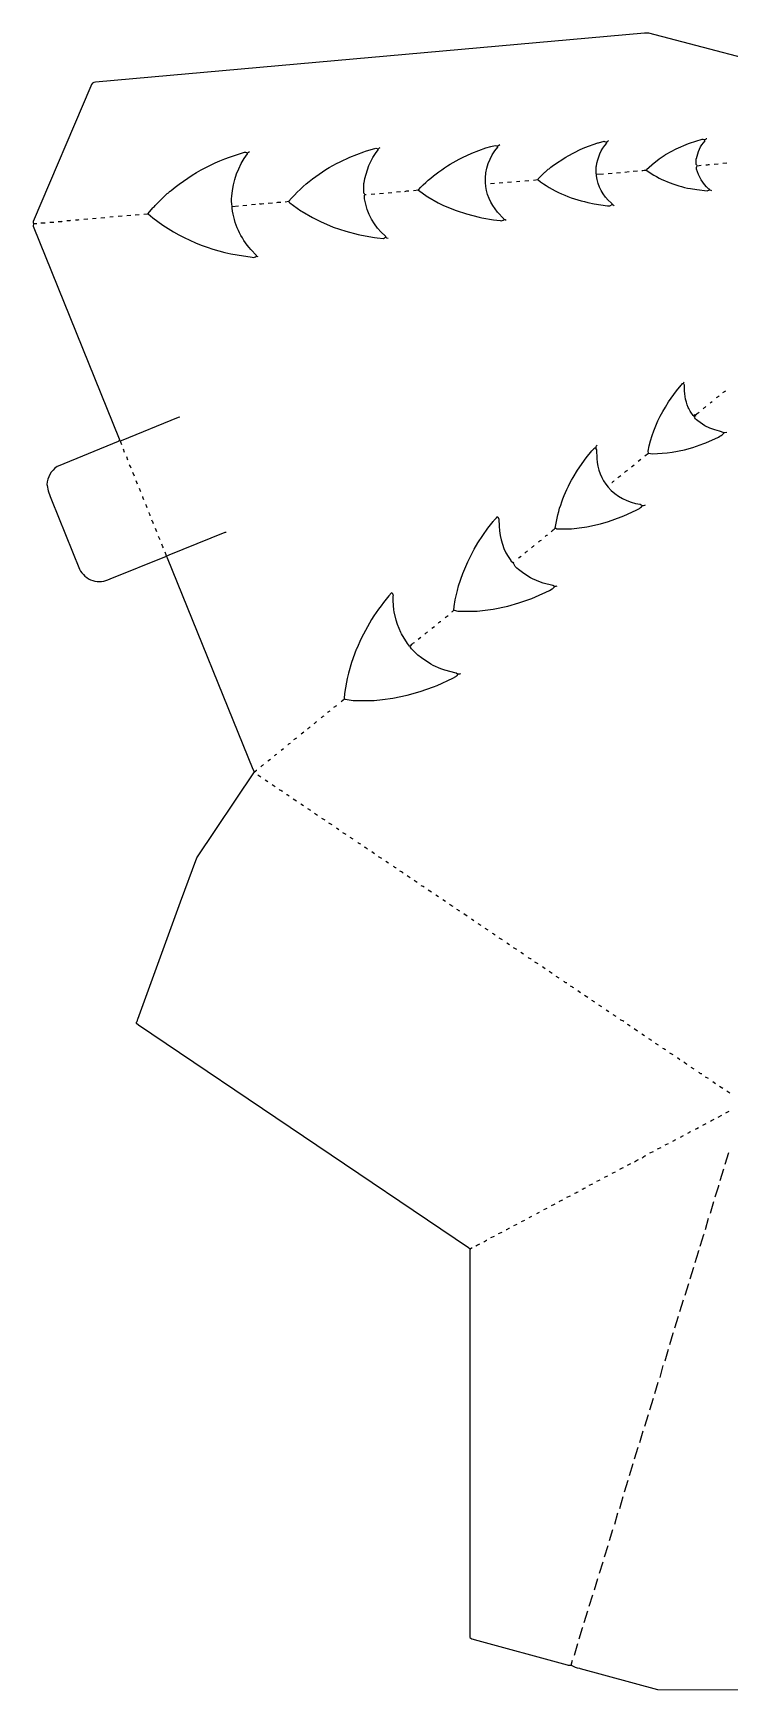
# Model space of a CAD drawing. Extents: x 613 to 5878, y 570 to 5504.
# Drawn here: x 613 to 2534, y 936 to 5504 of the extents above; entities that cross this region are included whole.
import ezdxf

# ---------------------------------------------------------------- set-up
doc = ezdxf.new("R2010")
doc.units = 0
doc.layers.get('0').update_dxf_attribs({"linetype": 'CONTINUOUS'})

msp = doc.modelspace()

# ---------------------------------------------------------------- linework, layer by layer
at = {"color": 7, "linetype": 'CONTINUOUS'}
for points in [[(2737.088235, 5391.352941), (2310, 5504), (2298, 5504), (785.040984, 5368.54918, 0.365281), (771.8, 5358.1), (613, 4985, 0.075203), (614, 4979), (613, 4972), (850.4, 4385.2), (852, 4380), (853, 4379, 0.099319), (857, 4370)], [(2303, 5126), (2304, 5128), (2318, 5141), (2319, 5142), (2339.1, 5157.8), (2355, 5168, -0.067868), (2358.1, 5169.8), (2385.1, 5184.8), (2419.1, 5199.7), (2422.1, 5200.8), (2457, 5212), (2459.1, 5211.3, 0.372852), (2469, 5213), (2470, 5213)], [(2484, 5069), (2477, 5072), (2477, 5074), (2475, 5075, -0.15145), (2442, 5129, -0.120401), (2443, 5138, 0.120666), (2441, 5142), (2441, 5157), (2441.594595, 5158.067568, -0.141962), (2465, 5207), (2464, 5210)], [(930, 5006), (930.2, 5006.9), (943, 5022), (945, 5024, 0.083767), (949, 5029), (980, 5059, -0.076982), (986, 5064, -0.064525), (993, 5070, -0.106825), (1195.911765, 5175.352941), (1198, 5176, 0.120666), (1204, 5174)], [(1233, 4887), (1229, 4889), (1228.503448, 4890.558621), (1213.249541, 4907.234862, -0.154504), (1161.58, 5020.94, -0.134562), (1162, 5026, -0.080276), (1160.541176, 5054.035294, -0.139083), (1203.647059, 5171.088235), (1204, 5174), (1209, 5178)], [(1308, 5039), (1318, 5041, -0.099869), (1458.9, 5149.2), (1486.1, 5161.8), (1524.1, 5176.7), (1528.9, 5178.3), (1558, 5186.5), (1564, 5185), (1565.9, 5186.2, 0.130112), (1570, 5189)], [(1592, 4938, -0.126966), (1585, 4941), (1585, 4943), (1583, 4945, -0.174147), (1526.594595, 5046.932432, -0.13745), (1527, 5059, 0.120666), (1525, 5063), (1525, 5090), (1525.569231, 5091.053846, -0.129599), (1563.647059, 5182.088235), (1564, 5185)], [(1661, 5070), (1675, 5072, -0.090654), (1796.1, 5160.8), (1822.1, 5172.7), (1860.9, 5187.3), (1874.911765, 5191.352941), (1887, 5194.5), (1890, 5193), (1894, 5193), (1895.9, 5194.2), (1899, 5197)], [(1917, 4987, 0.126865), (1911, 4990), (1910.502762, 4991.552486), (1893.249635, 5010.236496, -0.165449), (1859.54918, 5091.959016, -0.187144), (1894, 5190), (1893, 5193)], [(2004, 5100), (2005, 5102), (2018, 5115), (2020, 5117, -0.064525), (2027, 5123, -0.064905), (2035, 5130), (2036, 5131, -0.150174), (2040, 5134), (2047, 5140), (2081.1, 5161.8), (2088.1, 5165.8), (2121.1, 5182.7), (2133.9, 5188.2), (2169.9, 5201.3), (2171.088235, 5201.647059), (2187, 5206), (2188.1, 5205.3, 0.409921), (2199, 5208)], [(2215, 5028), (2209, 5031), (2209, 5033), (2206, 5036, -0.18468), (2165.58, 5110.94, -0.167895), (2166, 5115), (2165, 5116), (2165, 5136), (2165.58, 5137.06, -0.144173), (2194, 5201), (2193, 5204)], [(2291, 5125, -0.08251), (2303, 5126, 0.110577), (2425.076923, 5075.384615), (2442.06, 5072.42), (2471, 5069), (2477, 5072)], [(2467, 5141, 0.088179), (2477, 5142)], [(1675, 5072), (1675, 5071), (1698.846154, 5053.769231), (1701.153846, 5052.230769), (1729.1, 5036.2), (1743.9, 5028.8), (1778.9, 5014.7), (1807.1, 5005.3), (1842.088235, 4996.352941), (1849.923077, 4994.615385), (1882.053846, 4989.430769), (1900, 4987, 0.210841), (1911, 4990)], [(1992, 5099), (2004, 5100, 0.112224), (2142.088235, 5037.352941), (2159.923077, 5033.615385), (2196, 5028), (2203, 5028), (2209, 5031)], [(1285, 5037, -0.079254), (1296, 5038)], [(1318, 5041), (1318, 5039), (1321, 5036), (1351.18, 5014.24), (1354.153846, 5012.230769), (1383.1, 4995.2), (1405.1, 4984.2), (1440.1, 4969.3), (1474.9, 4957.7), (1508.911765, 4948.647059), (1517.911765, 4946.647059), (1554.053846, 4940.430769), (1560.946154, 4939.569231), (1579, 4938, -0.079147), (1585, 4941)], [(1638, 5067, -0.177876), (1649, 5069)], [(730, 4989, 0.088179), (740, 4990)], [(918, 5005), (930, 5006, 0.134626), (1175.076923, 4892.384615), (1217, 4886, 0.218435), (1229, 4889)], [(2309, 4346, -0.129533), (2311.352941, 4365.911765, -0.083593), (2356, 4473), (2364, 4487), (2386, 4518), (2399, 4533, 0.09902), (2403, 4538), (2406, 4539, -0.276984), (2408, 4542)], [(2525, 4403), (2517, 4402, 0.067011), (2491.9, 4409.7), (2477.9, 4414.7), (2464.153846, 4421.230769), (2445, 4435, -0.159363), (2435, 4447, -0.073295), (2418.8, 4471.9, -0.113992), (2408.519941, 4532.981536), (2406, 4539)], [(2479, 4484, -0.084647), (2485, 4488)], [(2497, 4499), (2500, 4501, -0.245916), (2504, 4503)], [(2435, 4447), (2437, 4449), (2437, 4450), (2438, 4451), (2439, 4451, -0.07156), (2449, 4459)], [(2460, 4468, -0.064525), (2467, 4474)], [(2299, 4338), (2309, 4346), (2320, 4344), (2361.053846, 4346.569231), (2374.94, 4348.42), (2408.911765, 4355.352941), (2431.1, 4361.7), (2461.9, 4372.3), (2466.9, 4374.3), (2501.9, 4390.2), (2505.9, 4392.2, 0.094071), (2518, 4402)], [(852, 4380), (849, 4380), (847, 4378), (681.9, 4310.2), (679.1, 4308.8, 0.23834), (651, 4259), (651.554455, 4256.955446, 0.077968), (663.7, 4216.9), (740.8, 4025.9, 0.426304), (824.9, 3999.3), (981, 4062, 0.129902), (987.9, 4065.2), (1142.088235, 4127.647059), (1145, 4128)], [(2041, 4130, 0.092046), (2052, 4139, -0.096318), (2101.8, 4279.1), (2113.8, 4299.1), (2137.2, 4332.9), (2153, 4352, 0.064525), (2159, 4359, -0.278194), (2164, 4361)], [(2168, 4368, 0.197461), (2164, 4361), (2164.352941, 4358.088235), (2165.520767, 4354.980831), (2166.479233, 4331.019169, 0.158097), (2197.76, 4251.82, 0.174698), (2285.9, 4204.8, -0.069968), (2292, 4201, 0.080936), (2299.1, 4202.7), (2301, 4203)], [(883, 4304, 0.111656), (878, 4314)], [(2243, 4292, -0.064905), (2251, 4299)], [(2208, 4265), (2209, 4265), (2211, 4267), (2212, 4268, 0.212214), (2215, 4270)], [(910, 4239, -0.07869), (906, 4248)], [(918, 4217), (916.2, 4222.1, -0.113888), (915, 4226)], [(927, 4195), (925.2, 4200.1, -0.113888), (924, 4204)], [(936, 4173), (935.2, 4175.1, -0.082276), (933, 4182)], [(945, 4151, 0.074359), (940, 4161)], [(1767, 3908, 0.108348), (1773, 3913), (1773.45082, 3922.959016), (1776.405405, 3940.932432), (1782.3, 3966.9), (1785.7, 3980.1), (1797.2, 4013.9), (1810.8, 4046.1), (1829, 4081), (1839.2, 4098.9), (1866.2, 4138.9), (1881, 4157, 0.184026), (1883, 4160), (1890, 4167), (1892, 4170), (1894, 4170), (1896.524887, 4163.977376), (1897.475113, 4144.022624, 0.154479), (1929.769231, 4049.846154), (1930, 4049), (1935, 4044), (1937, 4044), (1938, 4045)], [(2052, 4139), (2053.8, 4138.6), (2056, 4137), (2097, 4137), (2132.94, 4141.42), (2138.932432, 4142.405405), (2177.1, 4150.7), (2198.9, 4157.3), (2234.1, 4169.8), (2241.1, 4172.7), (2274.9, 4188.2), (2280.9, 4191.2, 0.094071), (2293, 4201)], [(2024, 4116, -0.080376), (2031, 4120)], [(972, 4085, -0.081845), (968, 4095)], [(1223, 3467), (1219.230769, 3473.153846), (983.2, 4056.1), (981, 4062), (978.8, 4067.9, -0.105047), (977, 4073)], [(1968, 4070, -0.072465), (1976, 4076)], [(1987, 4085, -0.064525), (1994, 4091)], [(2006, 4101, -0.105975), (2014, 4106)], [(2057, 3979), (2054, 3978), (2050, 3978), (2045.846154, 3980.769231), (2018.9, 3987.7), (2011.1, 3990.3), (1989.1, 3999.2), (1983.9, 4001.8), (1965.18, 4014.24), (1951, 4025, -0.151072), (1936, 4044)], [(1773, 3913), (1773.9, 3912.8), (1784, 3910), (1837, 3910), (1858.95122, 3912.439024), (1880.932432, 3915.405405), (1921.088235, 3923.647059), (1952.1, 3932.7), (1987.9, 3945.3), (1997.9, 3949.3), (2035.9, 3967.2), (2043.9, 3971.2, 0.064882), (2051, 3978)], [(1664, 3823, 0.149548), (1657.9, 3819.2), (1655, 3817, -0.236068), (1650, 3814), (1644.769231, 3820.846154), (1628.2, 3847.1), (1626.2, 3851.1), (1617.3, 3873.1), (1613.647059, 3884.911765), (1608.42, 3908.06), (1607.58, 3913.94), (1605, 3939), (1605, 3952), (1606, 3953, 0.215577), (1601, 3961, 0.084348), (1504.2, 3804.9), (1503.8, 3804.1), (1490.7, 3768.1), (1482.352941, 3738.911765), (1478.647059, 3724.088235), (1472.42, 3688.94), (1471.439024, 3681.95122), (1470, 3670), (1471, 3668), (1473.1, 3667.2), (1495, 3664), (1553, 3664), (1575.955446, 3666.445545), (1604.932432, 3670.405405), (1643.911765, 3678.352941), (1679.911765, 3688.352941), (1716.9, 3701.3), (1726.9, 3705.3), (1769.9, 3725.2), (1778, 3730, -0.184026), (1781, 3732, 0.150174), (1784, 3736)], [(1693, 3847, -0.064525), (1700, 3853)], [(1730, 3877, -0.146769), (1737, 3882)], [(1407, 3616, -0.105975), (1415, 3621)], [(1425, 3631, -0.080376), (1432, 3635)], [(1369, 3585, -0.072465), (1377, 3591)], [(1388, 3600, -0.064525), (1395, 3606)], [(1315, 3542), (1316, 3542), (1318, 3544, -0.145376), (1322, 3546)], [(1241, 3481, -0.064525), (1248, 3487)], [(1278, 3512), (1280, 3513, -0.236068), (1285, 3516)], [(1818, 2151), (1812.804878, 2154.756098), (903, 2768), (898, 2773), (898, 2776, 0.076612), (901.7, 2785.1), (1019.3, 3108.9), (1064, 3230), (1223, 3467), (1227, 3470, -0.184026), (1230, 3472)], [(1301, 3413, -0.071135), (1291, 3418)], [(1319, 3400), (1315.846154, 3401.769231, 0.108522), (1311, 3404)], [(1516, 3268, -0.123682), (1508, 3272)], [(1535, 3254, 0.070776), (1526, 3259)], [(1614, 3202, -0.123682), (1606, 3206)], [(1633, 3188, 0.070776), (1624, 3193)], [(1691, 3149), (1687.846154, 3150.769231, 0.108522), (1683, 3153)], [(1771, 3096, -0.071135), (1761, 3101)], [(1789, 3083), (1785.846154, 3084.769231, 0.108522), (1781, 3087)], [(1887, 3017), (1883.846154, 3018.769231, 0.108522), (1879, 3021)], [(1986, 2951, -0.123682), (1978, 2955)], [(2084, 2885, -0.123682), (2076, 2889)], [(2103, 2871, 0.070776), (2094, 2876)], [(2161, 2832), (2157.846154, 2833.769231, 0.108522), (2153, 2836)], [(2241, 2779, -0.071135), (2231, 2784)], [(2259, 2766), (2255.846154, 2767.769231, 0.108522), (2251, 2770)], [(2357, 2700), (2353.846154, 2701.769231, 0.108522), (2349, 2704)], [(2416, 2660, -0.071762), (2407, 2666)], [(2456, 2634, -0.123682), (2448, 2638)], [(2418, 2471), (2420.9, 2472.3, -0.076986), (2426, 2475)], [(2439, 2482, -0.067868), (2442.1, 2483.8), (2447, 2486)], [(2480, 2504), (2482.9, 2505.3, -0.066731), (2490, 2509)], [(2230, 2371), (2236, 2374, -0.120666), (2240, 2376)], [(2271, 2392, -0.086022), (2282, 2398)], [(2292, 2403, -0.066639), (2302, 2409)], [(2063, 2282, -0.067868), (2066.1, 2283.8), (2073, 2287)], [(2105, 2305, 0.129902), (2111.9, 2308.2), (2115, 2309)], [(2126, 2316), (2128.9, 2317.2, -0.074583), (2136, 2320)], [(2042, 2271), (2048, 2274, -0.120666), (2052, 2276)], [(1823, 2154), (1818, 2151), (1817.8, 2150.1), (1817, 2149), (1817, 1080, 0.14072), (1829.088235, 1074.352941), (2084.911765, 1004.647059, 0.207554), (2096, 1004, 0.104254), (2119.1, 995.3), (2120.9, 994.7), (2334.002119, 936.497863), (2567.997881, 935.502137, -0.230783)], [(1833, 2159, -0.086022), (1844, 2165)], [(2438, 2114), (2446.7, 2143.1, -0.182223), (2449, 2147)]]:
    msp.add_lwpolyline(points, format="xyb", dxfattribs=at)
for points in [[(2198, 5117), (2209, 5118)], [(2221, 5119), (2232, 5120)], [(2244, 5121), (2256, 5122)], [(2267, 5123), (2279, 5124)], [(2443, 5138), (2454, 5140)], [(2490, 5143), (2501, 5144)], [(2514, 5145), (2525, 5146)], [(1874, 5089), (1885, 5090)], [(1898, 5091), (1908, 5092)], [(1921, 5093), (1932, 5094)], [(1945, 5095), (1955, 5096)], [(1968, 5097), (1979, 5098)], [(2166, 5115), (2185, 5116)], [(1162, 5026), (1179, 5028)], [(1191, 5029), (1202, 5030)], [(1215, 5031), (1226, 5032)], [(1237, 5034), (1238, 5033), (1242.053846, 5033.569231), (1249, 5034)], [(1261, 5035), (1273, 5036)], [(1527, 5059), (1531, 5059)], [(1545, 5060), (1555, 5061)], [(1568, 5062), (1579, 5063)], [(1592, 5064), (1602, 5065)], [(1615, 5066), (1626, 5067)], [(634, 4981), (635, 4980.5), (646, 4981)], [(659, 4983), (670, 4983)], [(682, 4985), (692, 4985), (693, 4986)], [(706, 4987), (715, 4987), (716, 4988)], [(753, 4991), (764, 4992)], [(777, 4993), (787, 4994)], [(800, 4995), (811, 4996)], [(824, 4997), (834, 4998)], [(847, 4999), (858, 5000)], [(871, 5001), (882, 5002)], [(894, 5003), (905, 5004)], [(614, 4979), (623, 4979)], [(2514, 4513), (2522, 4518)], [(853, 4379), (856.1, 4380.8), (1013.9, 4445.2), (1017, 4446)], [(865, 4348), (862, 4357)], [(874, 4326), (871, 4336)], [(2262, 4308), (2270, 4314)], [(2281, 4324), (2288, 4329)], [(892, 4282), (888, 4292)], [(901, 4260), (897, 4269)], [(2225, 4279), (2233, 4284)], [(954, 4129), (950, 4138)], [(963, 4107), (959, 4116)], [(1951, 4057), (1958, 4062)], [(1749, 3893), (1757, 3898)], [(1674, 3833), (1682, 3838)], [(1712, 3863), (1719, 3868)], [(1791, 3737), (1788, 3736.5), (1783, 3736), (1778.846154, 3738.769231), (1747.9, 3747.7), (1737.1, 3751.3), (1716.1, 3760.2), (1708.9, 3763.8), (1683.195122, 3781.243902), (1673.804878, 3788.756098), (1656, 3806), (1651, 3814)], [(1462, 3661), (1471, 3668)], [(1442, 3645), (1450, 3650)], [(1352, 3572), (1359, 3577)], [(1297, 3527), (1303, 3531)], [(1332, 3556), (1340, 3561)], [(1260, 3497), (1267, 3502)], [(1241, 3452), (1232, 3458)], [(1260, 3439), (1253, 3444)], [(1280, 3426), (1272, 3431)], [(1339, 3386), (1330, 3392)], [(1358, 3373), (1351, 3378)], [(1378, 3360), (1370, 3365)], [(1397, 3347), (1389, 3352)], [(1418, 3334), (1409, 3338)], [(1437, 3321), (1428, 3325)], [(1456, 3307), (1449, 3312)], [(1476, 3294), (1467, 3299)], [(1495, 3281), (1487, 3286)], [(1554, 3241), (1547, 3246)], [(1574, 3228), (1565, 3233)], [(1593, 3215), (1585, 3220)], [(1652, 3175), (1644, 3180)], [(1672, 3162), (1663, 3167)], [(1711, 3135), (1702, 3141)], [(1730, 3122), (1723, 3127)], [(1750, 3109), (1742, 3114)], [(1809, 3069), (1800, 3075)], [(1828, 3056), (1821, 3061)], [(1848, 3043), (1840, 3048)], [(1867, 3030), (1859, 3035)], [(1907, 3004), (1898, 3008)], [(1926, 2990), (1919, 2995)], [(1946, 2977), (1937, 2982)], [(1965, 2964), (1957, 2969)], [(2005, 2938), (1996, 2942)], [(2024, 2924), (2017, 2929)], [(2044, 2911), (2035, 2916)], [(2063, 2898), (2055, 2903)], [(2122, 2858), (2114, 2863)], [(2142, 2845), (2133, 2850)], [(2181, 2819), (2172, 2824)], [(2200, 2805), (2193, 2810)], [(2220, 2792), (2212, 2797)], [(2279, 2752), (2270, 2758)], [(2298, 2739), (2291, 2744)], [(2318, 2726), (2310, 2731)], [(2337, 2713), (2329, 2718)], [(2377, 2687), (2368, 2691)], [(2396, 2673), (2389, 2678)], [(2435, 2647), (2427, 2652)], [(2475, 2621), (2466, 2625)], [(2494, 2607), (2487, 2612)], [(2514, 2594), (2505, 2599)], [(2533, 2581), (2525, 2586)], [(2501, 2515), (2511, 2520)], [(2522, 2527), (2532, 2531)], [(2459, 2493), (2468, 2497)], [(2334, 2427), (2344, 2431)], [(2355, 2438), (2364, 2442)], [(2376, 2449), (2385, 2453)], [(2397, 2460), (2406, 2464)], [(2251, 2382), (2261, 2387)], [(2313, 2416), (2323, 2420)], [(2521, 2385), (2531, 2417)], [(2146, 2327), (2156, 2331)], [(2167, 2338), (2176, 2342)], [(2188, 2349), (2197, 2353)], [(2209, 2360), (2218, 2364)], [(2507, 2340), (2517, 2372)], [(2084, 2294), (2094, 2298)], [(2493, 2295), (2502.7, 2325.1), (2503, 2327)], [(1980, 2238), (1988, 2242)], [(2001, 2249), (2009, 2253)], [(2021, 2260), (2030, 2264)], [(2480, 2250), (2489, 2282)], [(1896, 2194), (1906, 2198)], [(1917, 2205), (1918.9, 2205.3), (1925.1, 2208.8), (1926, 2209)], [(1938, 2216), (1947, 2220)], [(1959, 2227), (1968, 2231)], [(2466, 2205), (2475, 2236)], [(1855, 2172), (1856.9, 2172.3), (1863.1, 2175.8), (1864, 2176)], [(1875, 2183), (1885, 2187)], [(2452, 2159), (2452.352941, 2161.911765), (2462, 2191), (2463, 2192)], [(2410, 2024), (2420, 2056)], [(2424, 2069), (2434, 2101)], [(2396, 1979), (2406, 2011)], [(2382, 1934), (2392, 1966)], [(2368, 1888), (2377.7, 1919.1), (2378, 1921)], [(2355, 1843), (2364, 1875)], [(2341, 1797), (2350, 1830)], [(2327, 1753), (2336, 1784)], [(2313, 1708), (2323, 1740)], [(2299, 1663), (2309, 1695)], [(2285, 1618), (2295, 1650)], [(2271, 1573), (2281, 1605)], [(2257, 1527), (2267, 1560)], [(2243, 1482), (2253, 1514)], [(2230, 1436), (2239, 1469)], [(2216, 1392), (2225, 1424)], [(2202, 1347), (2211, 1378)], [(2188, 1302), (2198, 1334)], [(2174, 1257), (2184, 1289)], [(2160, 1211), (2170, 1243)], [(2146, 1166), (2156, 1198)], [(2132, 1121), (2142, 1153)], [(2118, 1076), (2127.7, 1106.1), (2128, 1108)], [(2105, 1031), (2114, 1063)], [(2096, 1004), (2100, 1017)]]:
    msp.add_lwpolyline(points, dxfattribs=at)
at = {"color": 251, "linetype": 'CONTINUOUS'}
msp.add_lwpolyline([(2437, 4450, -2.414214), (2438, 4451)], format="xyb", dxfattribs=at)
at = {"color": 252, "linetype": 'CONTINUOUS'}
msp.add_lwpolyline([(2437, 4449), (2438, 4449), (2439, 4448), (2440, 4449), (2439, 4450)], dxfattribs=at)

doc.saveas('drawing.dxf')
